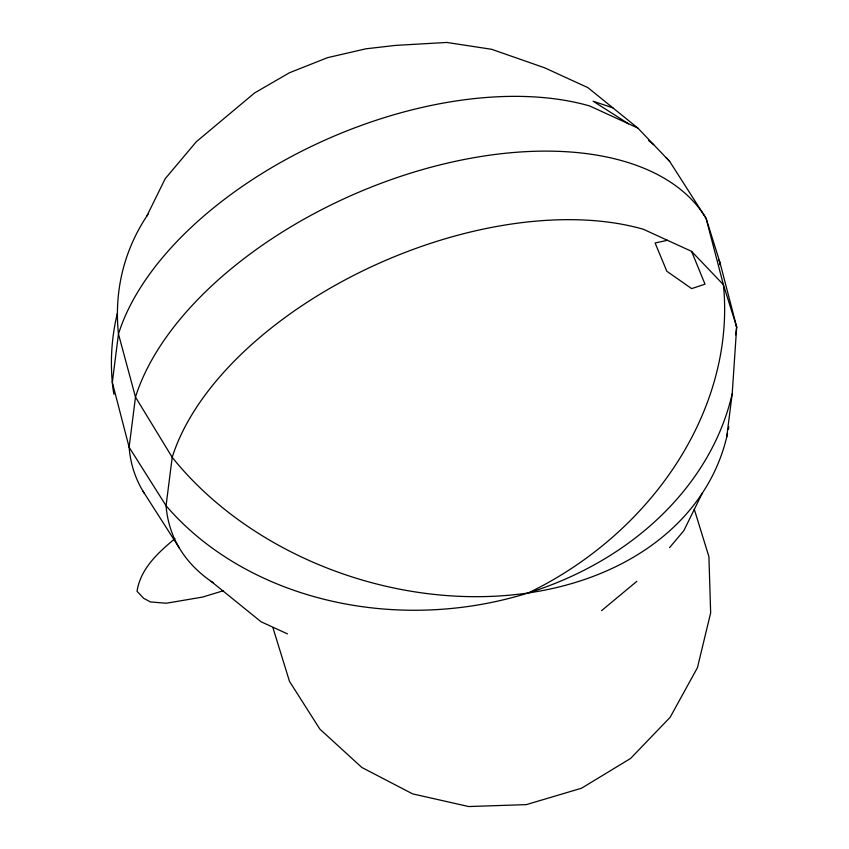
<?xml version="1.0" encoding="UTF-8"?>
<svg xmlns="http://www.w3.org/2000/svg" width="849" height="849" viewBox="0 0 849 849"><rect width="100%" height="100%" fill="white"/><g stroke="black" fill="none" stroke-linecap="round" stroke-linejoin="round"><path stroke-width="1.27" d="M726.691 437.108L732.209 393.713L736.677 327.014L719.878 262.214L706.113 218.405L669.649 161.384A313.419 259.21 -30.8 0 0 666.147 157.543M719.559 264.718L719.878 262.214L718.477 260.006M735.68 334.867L736.677 327.014L723.39 284.702L706.113 218.405A313.419 175.212 -23.5 0 0 410.216 173.27A313.419 175.212 -23.5 0 0 135.49 397.109L129.122 447.221A313.419 175.212 -23.5 0 0 144.213 493.195M146.728 216.24L165.162 178.768L196.257 141.794L254.562 92.965L289.467 72.749L327.449 57.69L365.919 48.807L395.39 45.411L446.776 42.45L491.635 49.295L544.729 67.846L587.933 87.659L637.822 128.05L669.649 161.384M702.272 493.184L683.838 530.667L669.553 547.647M174.905 538.637C158.126 552.72 140.541 568.522 137.039 591.297L143.651 598.29L150.4 601.941L166.319 603.236L202.678 597.049L223.319 590.745M636.824 581.332L601.548 610.664M667.463 240.309L655.088 242.963L666.836 271.266L691.659 288.618L705.01 284.16L691.564 251.357L643.362 229.262A302.732 169.238 -23.5 0 0 172.209 457.324L166.064 505.728A302.732 169.238 -23.5 0 0 213.205 582.754M612.872 107.855L593.122 101.211L628.589 123.816M637.822 128.05L589.62 105.945A302.732 169.238 -23.5 0 0 118.467 334.007L112.323 382.411A302.732 169.238 -23.5 0 0 113.946 394.286M287.471 633.874L261.067 621.776L211.178 581.385M648.7 140.541L653.73 144.723M691.564 251.357L723.39 284.702A313.419 259.21 -30.8 0 1 528.322 592.942M142.887 491.03L179.351 548.04M735.499 324.679L736.677 327.014M694.249 509.145L708.915 556.689L710.655 612.893L697.432 667.685L670.116 717.331L630.595 758.444L581.554 788.212L526.338 804.619L468.701 806.55L412.582 793.868L361.791 767.432L319.808 729.047L289.477 681.333L272.879 627.538M732.209 393.713A313.419 255.156 -4.5 0 1 488.875 602.97A313.419 255.156 -4.5 0 1 166.064 505.728L129.122 447.221L112.323 382.411A313.419 255.156 -4.5 0 1 117.374 313.196M727.561 433.34A313.419 233.719 17.5 0 1 492.187 596.338A313.419 233.719 17.5 0 1 172.209 457.324L135.49 397.109L118.467 334.007A313.419 233.719 17.5 0 1 148.129 214.15M728.813 426.962A313.419 233.719 17.5 0 1 728.336 429.52"/></g></svg>
